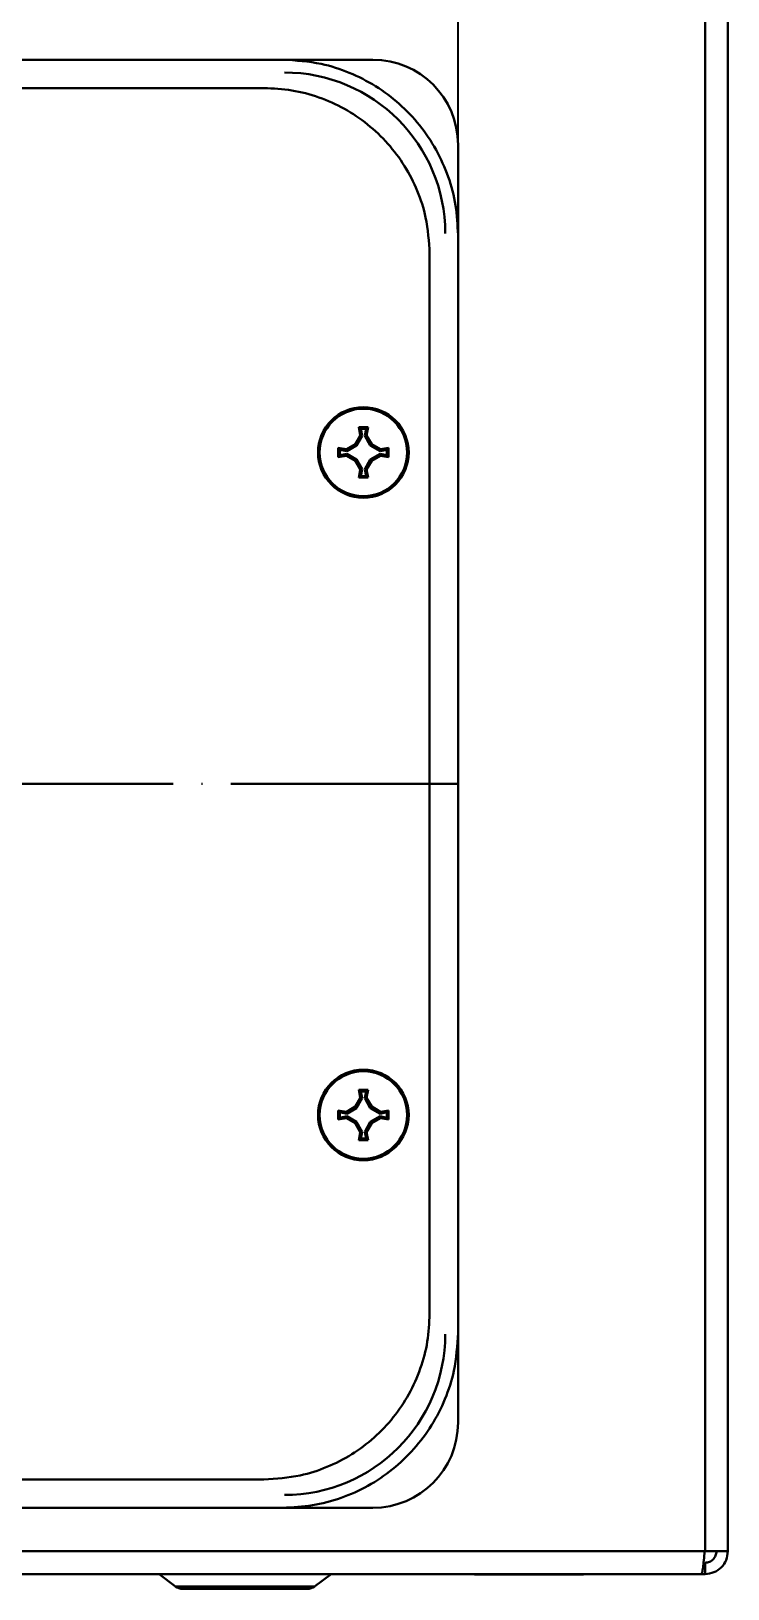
# Model space of a CAD drawing. Header units: millimetres. Extents: x 0 to 53000, y -591 to 24400.
# Drawn here: x 5112.1 to 5185.7, y 2102.2 to 2266.7 of the extents above; entities that cross this region are included whole.
import ezdxf

# ---------------------------------------------------------------- set-up
doc = ezdxf.new("R2010")
doc.units = ezdxf.units.MM
doc.linetypes.add('ACAD_ISO04W100', pattern=[30, 24, -3, 0, -3])
doc.layers.add('Осевые центральные', color=5, linetype='ACAD_ISO04W100', lineweight=30)
doc.layers.add('Основная', color=7, linetype='Continuous', lineweight=30)
doc.layers.add('размеры', color=3, linetype='Continuous')
doc.styles.get("Standard").update_dxf_attribs({"font": 'arial.ttf'})
doc.dimstyles.new('ISO2', dxfattribs={"dimtxt": 20, "dimasz": 20, "dimexe": 10, "dimexo": 5, "dimgap": 5, "dimtad": 1, "dimdec": 4, "dimdsep": 46, "dimlunit": 6, "dimtxsty": 'Standard', "dimcen": 20, "dimadec": 0, "dimazin": 0, "dimtfac": 1, "dimtdec": 4, "dimtmove": 0, "dimatfit": 3, "dimfxl": 1, "dimtolj": 1, "dimtzin": 0, "dimarcsym": 0})

# ---------------------------------------------------------------- blocks, each defined once
blk = doc.blocks.new('*D359')
at = {"layer": 'Defpoints', "color": 0, "transparency": 16777216}
for p in [(5097.23, 2300), (5097.23, 2187.22), (5157.23, 2187.22)]:
    blk.add_point(p, dxfattribs=at)
at = {"layer": 'размеры', "color": 0, "lineweight": -2, "transparency": 16777216}
for p, q in [((5097.23, 2192.22), (5097.23, 2310)), ((5157.23, 2192.22), (5157.23, 2310)), ((5137.23, 2300), (5117.23, 2300))]:
    blk.add_line(p, q, dxfattribs=at)
at = {"layer": 'размеры', "color": 0, "transparency": 16777216}
for points in [[(5117.23, 2303.33), (5117.23, 2296.67), (5097.23, 2300)], [(5137.23, 2303.33), (5137.23, 2296.67), (5157.23, 2300)]]:
    blk.add_solid(points, dxfattribs=at)
at = {"layer": 'размеры', "color": 0, "transparency": 16777216, "insert": (5127.23, 2315.21), "char_height": 20, "attachment_point": 5}
blk.add_mtext('\\A1;60', dxfattribs=at)

msp = doc.modelspace()

# ---------------------------------------------------------------- linework, layer by layer
at = {"layer": 'Осевые центральные'}
msp.add_line((5157.22615, 2187.21677), (4614.22617, 2187.21677), dxfattribs=at)
at = {"layer": 'Основная', "linetype": 'Continuous'}
for p, q in [((5183.32616, 2376.31678), (5183.32616, 2106.11677)), ((5185.72617, 2106.11677), (5185.72617, 2376.31678)), ((5138.72615, 2263.71678), (4632.72617, 2263.71678)), ((5138.72615, 2263.71678), (5148.22615, 2263.71678)), ((4634.72617, 2260.71678), (5136.72615, 2260.71678)), ((5157.22615, 2245.21678), (5157.22615, 2254.71678)), ((5157.22615, 2129.21677), (5157.22615, 2245.21678)), ((5154.22616, 2243.21677), (5154.22616, 2131.21678)), ((5146.34538, 2223.09754), (5146.88585, 2224.01354)), ((5147.08782, 2223.9803), (5146.49296, 2222.94997)), ((5146.73651, 2224.87549), (5147.22616, 2224.87683)), ((5146.88585, 2224.01354), (5146.73651, 2224.87549)), ((5146.73651, 2224.87549), (5146.94256, 2224.70657)), ((5147.08782, 2223.9803), (5146.88585, 2224.01354)), ((5146.94256, 2224.70657), (5147.08782, 2223.9803)), ((5147.50976, 2224.70657), (5146.94256, 2224.70657)), ((5147.22616, 2224.87683), (5147.71581, 2224.87549)), ((5147.3645, 2223.9803), (5147.50976, 2224.70657)), ((5147.3645, 2223.9803), (5147.56647, 2224.01354)), ((5147.95936, 2222.94997), (5147.3645, 2223.9803)), ((5147.50976, 2224.70657), (5147.71581, 2224.87549)), ((5147.71581, 2224.87549), (5147.56647, 2224.01354)), ((5147.56647, 2224.01354), (5148.10694, 2223.09754)), ((5144.56743, 2222.70642), (5145.42941, 2222.55708)), ((5144.56743, 2221.72713), (5144.56743, 2222.70642)), ((5144.73635, 2222.50036), (5144.56743, 2222.70642)), ((5144.56743, 2221.72713), (5144.73635, 2221.93319)), ((5145.42941, 2221.87647), (5144.56743, 2221.72713)), ((5145.46264, 2222.35511), (5144.73635, 2222.50036)), ((5144.73635, 2222.50036), (5144.73635, 2221.93319)), ((5144.73635, 2221.93319), (5145.46264, 2222.07844)), ((5145.42941, 2222.55708), (5146.34538, 2223.09754)), ((5145.46264, 2222.35511), (5145.42941, 2222.55708)), ((5145.42941, 2221.87647), (5145.46264, 2222.07844)), ((5146.34538, 2221.33601), (5145.42941, 2221.87647)), ((5146.49296, 2222.94997), (5145.46264, 2222.35511)), ((5145.46264, 2222.07844), (5146.49296, 2221.48358)), ((5146.49296, 2222.94997), (5146.34538, 2223.09754)), ((5148.10694, 2223.09754), (5147.95936, 2222.94997)), ((5148.98968, 2222.35511), (5147.95936, 2222.94997)), ((5147.95936, 2221.48358), (5148.98968, 2222.07844)), ((5148.10694, 2223.09754), (5149.02291, 2222.55708)), ((5149.02291, 2221.87647), (5148.10694, 2221.33601)), ((5149.02291, 2222.55708), (5148.98968, 2222.35511)), ((5149.71596, 2222.50036), (5148.98968, 2222.35511)), ((5148.98968, 2222.07844), (5149.02291, 2221.87647)), ((5148.98968, 2222.07844), (5149.71596, 2221.93319)), ((5149.02291, 2222.55708), (5149.88488, 2222.70642)), ((5149.88488, 2221.72713), (5149.02291, 2221.87647)), ((5149.88488, 2222.70642), (5149.71596, 2222.50036)), ((5149.71596, 2221.93319), (5149.71596, 2222.50036)), ((5149.71596, 2221.93319), (5149.88488, 2221.72713)), ((5149.88488, 2222.70642), (5149.88488, 2221.72713)), ((5146.34538, 2221.33601), (5146.49296, 2221.48358)), ((5146.88585, 2220.42002), (5146.34538, 2221.33601)), ((5146.49296, 2221.48358), (5147.08782, 2220.45325)), ((5146.73651, 2219.55806), (5146.88585, 2220.42002)), ((5147.08782, 2220.45325), (5146.88585, 2220.42002)), ((5147.08782, 2220.45325), (5146.94256, 2219.72698)), ((5147.3645, 2220.45325), (5147.95936, 2221.48358)), ((5147.3645, 2220.45325), (5147.56647, 2220.42002)), ((5147.50976, 2219.72698), (5147.3645, 2220.45325)), ((5148.10694, 2221.33601), (5147.56647, 2220.42002)), ((5147.56647, 2220.42002), (5147.71581, 2219.55806)), ((5147.95936, 2221.48358), (5148.10694, 2221.33601)), ((5146.94256, 2219.72698), (5146.73651, 2219.55806)), ((5147.22616, 2219.55672), (5146.73651, 2219.55806)), ((5146.94256, 2219.72698), (5147.50976, 2219.72698)), ((5147.71581, 2219.55806), (5147.22616, 2219.55672)), ((5147.50976, 2219.72698), (5147.71581, 2219.55806)), ((5146.73651, 2154.87549), (5147.22616, 2154.87683)), ((5146.88585, 2154.01353), (5146.73651, 2154.87549)), ((5146.94256, 2154.70656), (5146.73651, 2154.87549)), ((5146.94256, 2154.70656), (5147.08782, 2153.9803)), ((5147.50976, 2154.70656), (5146.94256, 2154.70656)), ((5147.22616, 2154.87683), (5147.71581, 2154.87549)), ((5147.3645, 2153.9803), (5147.50976, 2154.70656)), ((5147.50976, 2154.70656), (5147.71581, 2154.87549)), ((5147.71581, 2154.87549), (5147.56647, 2154.01353)), ((5145.42941, 2152.55709), (5146.34538, 2153.09754)), ((5146.49296, 2152.94997), (5145.46264, 2152.35511)), ((5146.34538, 2153.09754), (5146.88585, 2154.01353)), ((5146.49296, 2152.94997), (5146.34538, 2153.09754)), ((5147.08782, 2153.9803), (5146.49296, 2152.94997)), ((5147.08782, 2153.9803), (5146.88585, 2154.01353)), ((5147.3645, 2153.9803), (5147.56647, 2154.01353)), ((5147.95936, 2152.94997), (5147.3645, 2153.9803)), ((5147.56647, 2154.01353), (5148.10694, 2153.09754)), ((5148.10694, 2153.09754), (5147.95936, 2152.94997)), ((5148.98968, 2152.35511), (5147.95936, 2152.94997)), ((5148.10694, 2153.09754), (5149.02291, 2152.55709)), ((5144.56743, 2152.70642), (5145.42941, 2152.55709)), ((5144.56743, 2151.72713), (5144.56743, 2152.70642)), ((5144.73635, 2152.50036), (5144.56743, 2152.70642)), ((5144.56743, 2151.72713), (5144.73635, 2151.93319)), ((5145.42941, 2151.87647), (5144.56743, 2151.72713)), ((5145.46264, 2152.35511), (5144.73635, 2152.50036)), ((5144.73635, 2152.50036), (5144.73635, 2151.93319)), ((5144.73635, 2151.93319), (5145.46264, 2152.07844)), ((5145.46264, 2152.35511), (5145.42941, 2152.55709)), ((5145.42941, 2151.87647), (5145.46264, 2152.07844)), ((5146.34538, 2151.33601), (5145.42941, 2151.87647)), ((5145.46264, 2152.07844), (5146.49296, 2151.48358)), ((5146.34538, 2151.33601), (5146.49296, 2151.48358)), ((5146.88585, 2150.42001), (5146.34538, 2151.33601)), ((5146.49296, 2151.48358), (5147.08782, 2150.45325)), ((5147.3645, 2150.45325), (5147.95936, 2151.48358)), ((5148.10694, 2151.33601), (5147.56647, 2150.42001)), ((5147.95936, 2151.48358), (5148.98968, 2152.07844)), ((5147.95936, 2151.48358), (5148.10694, 2151.33601)), ((5149.02291, 2151.87647), (5148.10694, 2151.33601)), ((5149.02291, 2152.55709), (5148.98968, 2152.35511)), ((5149.71596, 2152.50036), (5148.98968, 2152.35511)), ((5148.98968, 2152.07844), (5149.02291, 2151.87647)), ((5148.98968, 2152.07844), (5149.71596, 2151.93319)), ((5149.02291, 2152.55709), (5149.88488, 2152.70642)), ((5149.88488, 2151.72713), (5149.02291, 2151.87647)), ((5149.88488, 2152.70642), (5149.71596, 2152.50036)), ((5149.71596, 2151.93319), (5149.71596, 2152.50036)), ((5149.71596, 2151.93319), (5149.88488, 2151.72713)), ((5149.88488, 2152.70642), (5149.88488, 2151.72713)), ((5146.73651, 2149.55806), (5146.88585, 2150.42001)), ((5146.94256, 2149.72698), (5146.73651, 2149.55806)), ((5147.22616, 2149.55671), (5146.73651, 2149.55806)), ((5147.08782, 2150.45325), (5146.88585, 2150.42001)), ((5147.08782, 2150.45325), (5146.94256, 2149.72698)), ((5146.94256, 2149.72698), (5147.50976, 2149.72698)), ((5147.71581, 2149.55806), (5147.22616, 2149.55671)), ((5147.3645, 2150.45325), (5147.56647, 2150.42001)), ((5147.50976, 2149.72698), (5147.3645, 2150.45325)), ((5147.71581, 2149.55806), (5147.50976, 2149.72698)), ((5147.56647, 2150.42001), (5147.71581, 2149.55806)), ((5157.22615, 2129.21677), (5157.22615, 2119.71677)), ((5136.72615, 2113.71678), (4634.72617, 2113.71678)), ((4632.72617, 2110.71677), (5138.72615, 2110.71677)), ((5148.22615, 2110.71677), (5138.72615, 2110.71677)), ((4589.42616, 2106.11677), (5183.27615, 2106.11677)), ((5183.32616, 2106.11677), (5183.27615, 2106.11677)), ((5185.72617, 2106.11677), (5183.32616, 2106.11677)), ((4588.82615, 2103.71677), (5182.93724, 2103.71677)), ((5125.63858, 2103.71677), (5127.3795, 2102.41109)), ((5142.07283, 2102.41109), (5143.81373, 2103.71677)), ((5158.97617, 2103.71677), (5158.97617, 2103.65109)), ((5158.9765, 2103.71677), (5158.9765, 2103.65109)), ((5158.9765, 2103.65109), (5170.4765, 2103.65109)), ((5170.4765, 2103.65109), (5170.4765, 2103.71677)), ((5182.93724, 2103.71677), (5183.32616, 2103.71677)), ((5183.32616, 2103.71677), (5183.32616, 2104.91678)), ((5127.3795, 2102.41109), (5134.72616, 2102.41109)), ((5134.72616, 2102.41109), (5142.07283, 2102.41109))]:
    msp.add_line(p, q, dxfattribs=at)
for centre, radius in [((5147.22616, 2222.21677), 4.78654), ((5147.22616, 2222.21677), 4.62169), ((5147.22616, 2152.21677), 4.78654), ((5147.22616, 2152.21677), 4.62169)]:
    msp.add_circle(centre, radius, dxfattribs=at)
for centre, radius, start, end in [((5148.22616, 2254.71677), 9, 0, 90), ((5138.87616, 2245.36677), 17, 0, 90), ((5138.87616, 2129.06677), 17, 270, 0), ((5148.22616, 2119.71677), 9, 270, 0), ((5128.15949, 2103.45109), 1.3, 233.1301024, 270), ((5141.29283, 2103.45109), 1.3, 270, 306.8698976)]:
    msp.add_arc(centre, radius, start, end, dxfattribs=at)
for points, knots in [([(5157.22615, 2245.21678), (5157.1741, 2246.25825), (5157.07, 2248.34123), (5156.25988, 2251.37876), (5154.97661, 2254.23626), (5153.23157, 2256.84249), (5151.06851, 2259.11083), (5148.56214, 2260.99164), (5145.77462, 2262.40558), (5142.48717, 2263.48045), (5140.08681, 2263.63128), (5138.72615, 2263.71678)], [0, 0, 0, 0, 0.107554898, 0.21511131, 0.32263878, 0.430178125, 0.537683103, 0.645197125, 0.752431185, 0.859664527, 1, 1, 1, 1]), ([(5136.72615, 2260.71678), (5137.71106, 2260.66751), (5139.68094, 2260.56897), (5142.55374, 2259.80247), (5145.25724, 2258.58982), (5147.72145, 2256.93963), (5149.86511, 2254.8958), (5151.64503, 2252.52764), (5152.98361, 2249.89), (5154.00264, 2246.77737), (5154.14531, 2244.50463), (5154.22616, 2243.21677)], [0, 0, 0, 0, 0.107525351, 0.215054513, 0.322593349, 0.430138956, 0.53748155, 0.644827243, 0.752206169, 0.859586055, 1, 1, 1, 1]), ([(5154.22616, 2131.21678), (5154.1769, 2130.23178), (5154.07838, 2128.26177), (5153.31181, 2125.3889), (5152.09905, 2122.68553), (5150.44894, 2120.22127), (5148.40489, 2118.07756), (5146.03649, 2116.29747), (5143.39859, 2114.95897), (5140.28614, 2113.94025), (5138.01369, 2113.7976), (5136.72615, 2113.71678)], [0, 0, 0, 0, 0.107533064, 0.215069108, 0.322600877, 0.430139143, 0.537495751, 0.644855637, 0.752237002, 0.859619753, 1, 1, 1, 1]), ([(5138.72615, 2110.71677), (5139.7684, 2110.76897), (5141.85294, 2110.87336), (5144.89243, 2111.68453), (5147.75149, 2112.96911), (5150.35742, 2114.71556), (5152.62423, 2116.87917), (5154.50348, 2119.38525), (5155.91676, 2122.17266), (5156.99105, 2125.45887), (5157.14113, 2127.85775), (5157.22615, 2129.21677)], [0, 0, 0, 0, 0.107634723, 0.215272869, 0.322858064, 0.430456834, 0.537894085, 0.64534216, 0.752590704, 0.859837567, 1, 1, 1, 1]), ([(5182.93724, 2103.71677), (5182.96548, 2103.75285), (5183.02197, 2103.825), (5183.1067, 2104.38), (5183.19142, 2105.1733), (5183.24791, 2105.80228), (5183.27615, 2106.11677)], [0, 0, 0, 0, 0.250001677, 0.500001935, 0.7500021931, 1, 1, 1, 1]), ([(5185.72617, 2106.11677), (5185.6901, 2105.80228), (5185.61794, 2105.1733), (5185.06294, 2104.38), (5184.26963, 2103.82499), (5183.64065, 2103.75285), (5183.32616, 2103.71677)], [0, 0, 0, 0, 0.249997985, 0.499998422, 0.749998145, 1, 1, 1, 1]), ([(5184.52615, 2106.11677), (5184.50811, 2105.95953), (5184.47203, 2105.64505), (5184.19455, 2105.24839), (5183.79789, 2104.97089), (5183.4834, 2104.93481), (5183.32616, 2104.91678)], [0, 0, 0, 0, 0.249996792, 0.499995476, 0.749995651, 1, 1, 1, 1]), ([(5128.1595, 2102.15109), (5128.24721, 2102.15109), (5128.38215, 2102.15109), (5129.201, 2102.15109), (5130.0485, 2102.15109), (5131.10052, 2102.15109), (5132.62935, 2102.15109), (5133.9001, 2102.15109), (5134.72616, 2102.15109)], [0, 0, 0, 0, 0.239456367, 0.368359404, 0.499998763, 0.631639037, 0.760543361, 1, 1, 1, 1]), ([(5134.72616, 2102.15109), (5135.55222, 2102.15109), (5136.82297, 2102.15109), (5138.35179, 2102.15109), (5139.40382, 2102.15109), (5140.25132, 2102.15109), (5141.07018, 2102.15109), (5141.2051, 2102.15109), (5141.29282, 2102.15109)], [0, 0, 0, 0, 0.239457877, 0.368360813, 0.500000984, 0.631641155, 0.760544091, 1, 1, 1, 1])]:
    msp.add_open_spline(points, degree=3, knots=knots, dxfattribs=at)

# ---------------------------------------------------------------- dimensions: what is measured, and where the dimension line sits
at = {"layer": 'размеры'}
dim = msp.add_linear_dim(base=(5097.22615, 2300), p1=(5157.22615, 2187.21677), p2=(5097.22615, 2187.21677), dimstyle='ISO2', dxfattribs=at)
dim.commit()
dim.dimension.update_dxf_attribs({"geometry": '*D359', "text_midpoint": (5127.22615, 2315.21146)})

doc.saveas('drawing.dxf')
